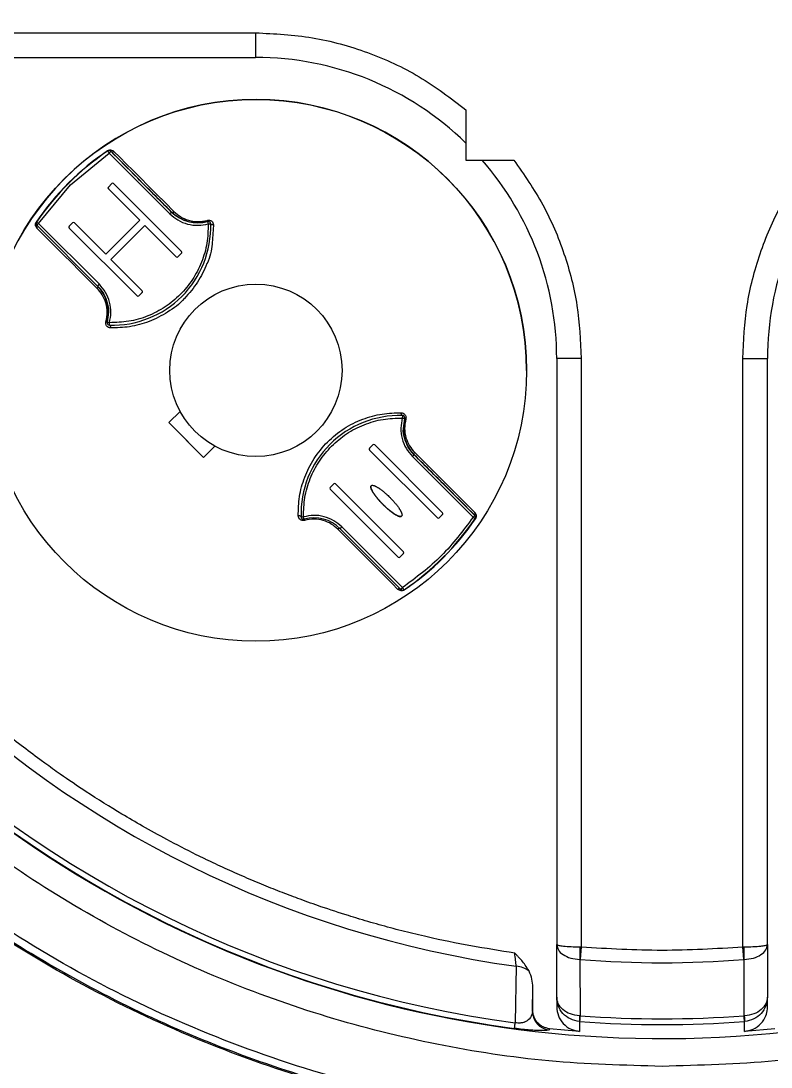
# Model space of a CAD drawing. Header units: millimetres. Extents: x 1890 to 4327, y 775 to 2498.
# Drawn here: x 2533.3 to 2594.3, y 2114.7 to 2199.7 of the extents above; entities that cross this region are included whole.
import ezdxf

# ---------------------------------------------------------------- set-up
doc = ezdxf.new("R2010")
doc.units = ezdxf.units.MM

msp = doc.modelspace()

# ---------------------------------------------------------------- linework, layer by layer
at = {"color": 7, "linetype": 'Continuous', "lineweight": 25}
for p, q in [((2501.702, 2198.741), (2552.393, 2198.741)), ((2552.393, 2198.741), (2552.393, 2196.741)), ((2501.903, 2196.741), (2552.393, 2196.741)), ((2569.475, 2192.489), (2569.475, 2188.403)), ((2537.356, 2186.386), (2540.494, 2188.975)), ((2540.383, 2189.141), (2540.369, 2189.161)), ((2540.383, 2189.141), (2540.383, 2189.141)), ((2540.494, 2188.975), (2545.427, 2184.043)), ((2540.636, 2189.117), (2545.568, 2184.184)), ((2540.636, 2189.117), (2540.636, 2189.117)), ((2569.475, 2188.403), (2573.376, 2188.403)), ((2534.767, 2183.248), (2537.356, 2186.386)), ((2540.432, 2186.21), (2540.715, 2186.492)), ((2540.856, 2186.492), (2546.372, 2180.977)), ((2542.977, 2183.523), (2540.432, 2186.068)), ((2540.432, 2186.068), (2540.432, 2186.068)), ((2542.977, 2183.523), (2540.432, 2186.068)), ((2545.568, 2184.184), (2545.568, 2184.184)), ((2534.629, 2182.871), (2534.531, 2183.049)), ((2534.567, 2183.248), (2534.567, 2183.248)), ((2534.601, 2183.36), (2534.581, 2183.373)), ((2534.601, 2183.36), (2534.601, 2183.36)), ((2539.558, 2178.174), (2534.625, 2183.106)), ((2539.7, 2178.315), (2534.767, 2183.248)), ((2537.25, 2183.028), (2537.533, 2183.31)), ((2542.765, 2177.371), (2537.25, 2182.886)), ((2537.25, 2182.886), (2537.25, 2182.886)), ((2542.765, 2177.371), (2537.25, 2182.886)), ((2537.674, 2183.31), (2540.22, 2180.765)), ((2540.22, 2180.765), (2542.977, 2183.523)), ((2543.402, 2183.098), (2540.644, 2180.341)), ((2543.402, 2183.098), (2540.644, 2180.341)), ((2542.977, 2183.523), (2542.977, 2183.523)), ((2545.947, 2180.553), (2543.402, 2183.098)), ((2543.402, 2183.098), (2543.402, 2183.098)), ((2545.947, 2180.553), (2543.402, 2183.098)), ((2548.75, 2182.984), (2548.75, 2182.984)), ((2548.975, 2183.138), (2548.874, 2181.627)), ((2540.644, 2180.341), (2543.19, 2177.795)), ((2540.644, 2180.341), (2540.644, 2180.341)), ((2545.947, 2180.553), (2545.947, 2180.553)), ((2546.372, 2180.836), (2546.089, 2180.553)), ((2546.372, 2180.836), (2546.089, 2180.553)), ((2546.089, 2180.553), (2546.089, 2180.553)), ((2546.372, 2180.836), (2546.372, 2180.836)), ((2542.765, 2177.371), (2542.765, 2177.371)), ((2543.19, 2177.654), (2542.907, 2177.371)), ((2543.19, 2177.654), (2542.907, 2177.371)), ((2542.907, 2177.371), (2542.907, 2177.371)), ((2543.19, 2177.654), (2543.19, 2177.654)), ((2540.435, 2176.05), (2540.327, 2175.249)), ((2540.32, 2175.196), (2540.32, 2175.196)), ((2540.514, 2174.996), (2540.52, 2175.196)), ((2576.857, 2172.277), (2576.857, 2124.7)), ((2578.857, 2172.277), (2578.857, 2124.5)), ((2591.979, 2124.5), (2591.979, 2172.277)), ((2593.979, 2124.7), (2593.979, 2172.277)), ((2574.417, 2171.302), (2574.417, 2171.302)), ((2545.346, 2167.082), (2546.26, 2167.996)), ((2546.26, 2167.996), (2546.26, 2167.996)), ((2564.321, 2167.654), (2564.315, 2167.454)), ((2545.346, 2167.082), (2548.175, 2164.254)), ((2564.4, 2166.6), (2564.507, 2167.401)), ((2564.515, 2167.454), (2564.515, 2167.454)), ((2549.088, 2165.167), (2548.175, 2164.254)), ((2548.175, 2164.254), (2549.088, 2165.167)), ((2549.088, 2165.167), (2549.088, 2165.167)), ((2561.645, 2164.996), (2561.928, 2165.279)), ((2562.069, 2165.279), (2567.585, 2159.764)), ((2548.175, 2164.254), (2548.175, 2164.254)), ((2567.16, 2159.34), (2561.645, 2164.855)), ((2561.645, 2164.855), (2561.645, 2164.855)), ((2567.16, 2159.34), (2561.645, 2164.855)), ((2565.135, 2164.335), (2570.068, 2159.402)), ((2565.277, 2164.476), (2570.209, 2159.544)), ((2565.277, 2164.476), (2565.277, 2164.476)), ((2558.463, 2161.814), (2558.746, 2162.097)), ((2563.978, 2156.158), (2558.463, 2161.673)), ((2558.463, 2161.673), (2558.463, 2161.673)), ((2563.978, 2156.158), (2558.463, 2161.673)), ((2558.887, 2162.097), (2564.403, 2156.582)), ((2556.085, 2159.666), (2556.085, 2159.666)), ((2567.16, 2159.34), (2567.16, 2159.34)), ((2567.585, 2159.622), (2567.302, 2159.34)), ((2567.585, 2159.622), (2567.302, 2159.34)), ((2567.302, 2159.34), (2567.302, 2159.34)), ((2567.585, 2159.622), (2567.585, 2159.622)), ((2570.205, 2159.779), (2570.311, 2159.588)), ((2570.209, 2159.544), (2570.209, 2159.544)), ((2570.254, 2159.277), (2570.233, 2159.29)), ((2570.268, 2159.402), (2570.268, 2159.402)), ((2564.199, 2153.533), (2559.266, 2158.466)), ((2564.34, 2153.675), (2559.408, 2158.607)), ((2563.978, 2156.158), (2563.978, 2156.158)), ((2564.403, 2156.44), (2564.12, 2156.158)), ((2564.403, 2156.44), (2564.12, 2156.158)), ((2564.12, 2156.158), (2564.12, 2156.158)), ((2564.403, 2156.44), (2564.403, 2156.44)), ((2564.141, 2153.438), (2563.963, 2153.537)), ((2564.452, 2153.509), (2564.466, 2153.489)), ((2576.857, 2124.7), (2576.912, 2124.654)), ((2576.857, 2124.7), (2576.924, 2124.478)), ((2576.857, 2120.42), (2576.857, 2124.7)), ((2578.749, 2124.501), (2578.857, 2124.5)), ((2578.857, 2124.5), (2578.776, 2123.47)), ((2591.979, 2124.5), (2592.086, 2124.501)), ((2592.059, 2123.47), (2591.979, 2124.5)), ((2593.979, 2124.7), (2593.979, 2120.42)), ((2578.776, 2123.47), (2578.749, 2123.471)), ((2578.749, 2123.471), (2578.755, 2118.902)), ((2592.086, 2123.471), (2592.059, 2123.47)), ((2592.081, 2118.902), (2592.086, 2123.471)), ((2573.571, 2122.927), (2573.489, 2118.34)), ((2574.885, 2119.25), (2574.918, 2121.214)), ((2574.918, 2119.344), (2574.918, 2121.214)), ((2576.857, 2120.42), (2576.857, 2119.635)), ((2593.979, 2119.635), (2593.979, 2120.42)), ((2578.755, 2118.902), (2578.708, 2118.905)), ((2578.708, 2118.439), (2578.72, 2118.438)), ((2578.708, 2118.439), (2578.71, 2117.637)), ((2592.127, 2118.905), (2592.081, 2118.902)), ((2592.115, 2118.438), (2592.127, 2118.439)), ((2592.126, 2117.637), (2592.127, 2118.439)), ((2576.266, 2117.851), (2576.234, 2117.759)), ((2578.71, 2117.637), (2576.266, 2117.851)), ((2594.569, 2117.851), (2592.126, 2117.637))]:
    msp.add_line(p, q, dxfattribs=at)
at = {"color": 7, "linetype": 'Continuous', "lineweight": 25, "flags": 128}
for points in [[(2540.383, 2189.141), (2540.385, 2189.138), (2540.391, 2189.129), (2540.401, 2189.113), (2540.415, 2189.093), (2540.432, 2189.067), (2540.452, 2189.039), (2540.473, 2189.008), (2540.494, 2188.975)], [(2540.636, 2189.117), (2540.633, 2189.114), (2540.625, 2189.106), (2540.612, 2189.093), (2540.594, 2189.075), (2540.573, 2189.054), (2540.549, 2189.03), (2540.522, 2189.003), (2540.494, 2188.975)], [(2540.872, 2189.113), (2541.354, 2188.631), (2541.876, 2188.108), (2542.437, 2187.547), (2543.036, 2186.949), (2543.669, 2186.315), (2544.337, 2185.648), (2545.036, 2184.949), (2545.764, 2184.22)], [(2545.568, 2184.184), (2545.566, 2184.181), (2545.558, 2184.173), (2545.545, 2184.16), (2545.527, 2184.143), (2545.506, 2184.121), (2545.481, 2184.097), (2545.455, 2184.07), (2545.427, 2184.043)], [(2545.568, 2184.184), (2545.585, 2184.172), (2545.605, 2184.165), (2545.628, 2184.163), (2545.653, 2184.165), (2545.68, 2184.172), (2545.709, 2184.184), (2545.737, 2184.2), (2545.764, 2184.22)], [(2534.601, 2183.36), (2534.604, 2183.358), (2534.614, 2183.351), (2534.629, 2183.341), (2534.65, 2183.327), (2534.675, 2183.31), (2534.703, 2183.291), (2534.735, 2183.27), (2534.767, 2183.248)], [(2534.625, 2183.106), (2534.628, 2183.109), (2534.636, 2183.117), (2534.649, 2183.13), (2534.667, 2183.148), (2534.688, 2183.169), (2534.713, 2183.194), (2534.739, 2183.22), (2534.767, 2183.248)], [(2539.522, 2177.978), (2538.793, 2178.707), (2538.094, 2179.406), (2537.427, 2180.073), (2536.793, 2180.707), (2536.195, 2181.305), (2535.634, 2181.866), (2535.112, 2182.389), (2534.629, 2182.871)], [(2548.493, 2183.415), (2548.494, 2183.411), (2548.497, 2183.4), (2548.502, 2183.383), (2548.509, 2183.359), (2548.517, 2183.329), (2548.526, 2183.296), (2548.536, 2183.26), (2548.547, 2183.222)], [(2548.547, 2183.222), (2548.586, 2183.224), (2548.623, 2183.225), (2548.658, 2183.226), (2548.688, 2183.227), (2548.713, 2183.227), (2548.731, 2183.228), (2548.743, 2183.228), (2548.747, 2183.228)], [(2548.975, 2183.138), (2548.932, 2183.136), (2548.891, 2183.139), (2548.851, 2183.146), (2548.817, 2183.157), (2548.787, 2183.171), (2548.765, 2183.188), (2548.752, 2183.208), (2548.747, 2183.228)], [(2539.558, 2178.174), (2539.57, 2178.158), (2539.577, 2178.138), (2539.58, 2178.115), (2539.577, 2178.089), (2539.57, 2178.062), (2539.558, 2178.034), (2539.542, 2178.005), (2539.522, 2177.978)], [(2539.558, 2178.174), (2539.561, 2178.177), (2539.569, 2178.185), (2539.582, 2178.198), (2539.6, 2178.215), (2539.621, 2178.237), (2539.645, 2178.261), (2539.672, 2178.288), (2539.7, 2178.315)], [(2540.327, 2175.249), (2540.331, 2175.248), (2540.342, 2175.245), (2540.36, 2175.24), (2540.384, 2175.234), (2540.413, 2175.225), (2540.446, 2175.216), (2540.482, 2175.206), (2540.52, 2175.196)], [(2540.514, 2174.996), (2540.535, 2174.991), (2540.554, 2174.977), (2540.571, 2174.955), (2540.586, 2174.926), (2540.596, 2174.891), (2540.604, 2174.852), (2540.606, 2174.81), (2540.605, 2174.768)], [(2578.857, 2172.277), (2578.467, 2172.277), (2578.091, 2172.277), (2577.746, 2172.277), (2577.443, 2172.277), (2577.194, 2172.277), (2577.009, 2172.277), (2576.895, 2172.277), (2576.857, 2172.277)], [(2591.979, 2172.277), (2592.369, 2172.277), (2592.744, 2172.277), (2593.09, 2172.277), (2593.393, 2172.277), (2593.642, 2172.277), (2593.826, 2172.277), (2593.94, 2172.277), (2593.979, 2172.277)], [(2564.321, 2167.654), (2564.3, 2167.659), (2564.281, 2167.673), (2564.264, 2167.695), (2564.249, 2167.724), (2564.238, 2167.759), (2564.231, 2167.798), (2564.228, 2167.84), (2564.23, 2167.882)], [(2548.175, 2164.254), (2547.822, 2164.607), (2547.468, 2164.96), (2547.114, 2165.314), (2546.76, 2165.668), (2546.406, 2166.022), (2546.053, 2166.376), (2545.699, 2166.729), (2545.346, 2167.082)], [(2564.507, 2167.401), (2564.504, 2167.402), (2564.493, 2167.405), (2564.475, 2167.41), (2564.451, 2167.416), (2564.422, 2167.425), (2564.388, 2167.434), (2564.352, 2167.444), (2564.315, 2167.454)], [(2565.277, 2164.476), (2565.274, 2164.473), (2565.266, 2164.465), (2565.253, 2164.452), (2565.235, 2164.435), (2565.214, 2164.413), (2565.189, 2164.389), (2565.163, 2164.362), (2565.135, 2164.335)], [(2565.277, 2164.476), (2565.265, 2164.492), (2565.257, 2164.512), (2565.255, 2164.535), (2565.257, 2164.561), (2565.265, 2164.588), (2565.277, 2164.616), (2565.293, 2164.645), (2565.313, 2164.672)], [(2565.313, 2164.672), (2566.041, 2163.943), (2566.74, 2163.244), (2567.408, 2162.577), (2568.041, 2161.943), (2568.639, 2161.345), (2569.201, 2160.784), (2569.723, 2160.262), (2570.205, 2159.779)], [(2556.088, 2159.422), (2556.083, 2159.442), (2556.069, 2159.462), (2556.047, 2159.479), (2556.018, 2159.493), (2555.983, 2159.504), (2555.944, 2159.511), (2555.902, 2159.514), (2555.86, 2159.512)], [(2556.088, 2159.422), (2556.092, 2159.422), (2556.103, 2159.422), (2556.122, 2159.423), (2556.147, 2159.423), (2556.177, 2159.424), (2556.211, 2159.425), (2556.249, 2159.426), (2556.288, 2159.428)], [(2556.342, 2159.235), (2556.34, 2159.239), (2556.337, 2159.25), (2556.332, 2159.267), (2556.326, 2159.291), (2556.318, 2159.321), (2556.308, 2159.354), (2556.298, 2159.39), (2556.288, 2159.428)], [(2570.209, 2159.544), (2570.206, 2159.541), (2570.198, 2159.533), (2570.185, 2159.52), (2570.168, 2159.502), (2570.146, 2159.481), (2570.122, 2159.456), (2570.095, 2159.43), (2570.068, 2159.402)], [(2570.068, 2159.402), (2570.1, 2159.38), (2570.131, 2159.359), (2570.16, 2159.34), (2570.185, 2159.323), (2570.205, 2159.309), (2570.221, 2159.299), (2570.23, 2159.292), (2570.233, 2159.29)], [(2559.266, 2158.466), (2559.25, 2158.478), (2559.23, 2158.485), (2559.207, 2158.487), (2559.181, 2158.485), (2559.154, 2158.478), (2559.126, 2158.466), (2559.098, 2158.45), (2559.07, 2158.43)], [(2563.963, 2153.537), (2563.481, 2154.019), (2562.958, 2154.542), (2562.397, 2155.103), (2561.799, 2155.701), (2561.165, 2156.335), (2560.498, 2157.002), (2559.799, 2157.701), (2559.07, 2158.43)], [(2559.266, 2158.466), (2559.269, 2158.469), (2559.277, 2158.477), (2559.29, 2158.49), (2559.308, 2158.507), (2559.329, 2158.529), (2559.353, 2158.553), (2559.38, 2158.58), (2559.408, 2158.607)], [(2564.199, 2153.533), (2564.201, 2153.536), (2564.209, 2153.544), (2564.223, 2153.557), (2564.24, 2153.575), (2564.262, 2153.596), (2564.286, 2153.62), (2564.313, 2153.647), (2564.34, 2153.675)], [(2564.452, 2153.509), (2564.45, 2153.512), (2564.444, 2153.521), (2564.433, 2153.537), (2564.419, 2153.557), (2564.402, 2153.583), (2564.383, 2153.611), (2564.362, 2153.642), (2564.34, 2153.675)], [(2574.918, 2119.344), (2574.9, 2119.291), (2574.885, 2119.25)], [(2573.428, 2117.878), (2573.43, 2117.893), (2573.434, 2117.92), (2573.439, 2117.96), (2573.446, 2118.013), (2573.455, 2118.078), (2573.465, 2118.155), (2573.476, 2118.242), (2573.489, 2118.34)], [(2578.755, 2118.902), (2578.747, 2118.804), (2578.741, 2118.716), (2578.735, 2118.639), (2578.73, 2118.573), (2578.726, 2118.52), (2578.723, 2118.48), (2578.721, 2118.452), (2578.72, 2118.438)], [(2592.115, 2118.438), (2592.114, 2118.452), (2592.112, 2118.48), (2592.109, 2118.52), (2592.105, 2118.573), (2592.1, 2118.639), (2592.095, 2118.716), (2592.088, 2118.804), (2592.081, 2118.902)]]:
    msp.add_lwpolyline(points, dxfattribs=at)
at = {"color": 7, "linetype": 'Continuous', "lineweight": 25}
for radius in [22, 7]:
    msp.add_circle((2552.417, 2171.325), radius, dxfattribs=at)
for centre, radius, start, end in [((2585.418, 2208.53), 91.48, 295.79271, 180), ((2585.418, 2208.53), 90.341, 353.64897, 186.35103), ((2585.418, 2208.53), 89.875, 353.64897, 186.35103), ((2585.418, 2208.53), 85.319, 353.33017, 186.66983), ((2585.418, 2208.53), 91.48, 180, 290.22656), ((2552.393, 2172.277), 24.464, 45.7131, 90), ((2585.418, 2208.53), 91.441, 188.79238, 262.46584), ((2585.418, 2208.53), 90.976, 188.79238, 262.46584), ((2585.418, 2208.53), 86.42, 189.2043, 262.12076), ((2552.417, 2171.325), 22, 359.93876, 179.93876), ((2552.417, 2171.325), 21.524, 124.039, 145.96101), ((2552.417, 2171.325), 21.5, 124.039, 145.96101), ((2552.417, 2171.325), 21.5, 124.039, 145.96101), ((2540.494, 2188.975), 0.2, 45, 124.039), ((2540.756, 2189.253), 0.182, 228.62275, 309.53632), ((2552.393, 2172.277), 24.464, 0, 41.23805), ((2618.442, 2172.277), 24.464, 138.76195, 180), ((2540.785, 2186.422), 0.1, 45, 135), ((2540.503, 2186.139), 0.1, 135, 225), ((2540.503, 2186.139), 0.1, 179.93876, 225), ((2547.69, 2186.306), 3, 225, 285.53097), ((2534.767, 2183.248), 0.2, 145.96101, 225), ((2534.489, 2182.987), 0.182, 320.52206, 40.08436), ((2537.321, 2182.957), 0.1, 135, 225), ((2537.321, 2182.957), 0.1, 179.93876, 225), ((2537.603, 2183.24), 0.1, 45, 135), ((2540.75, 2182.992), 8, 268.3094, 1.69061), ((2547.813, 2183.308), 0.689, 8.91012, 16.87572), ((2548.547, 2183.222), 0.2, 45, 105.53097), ((2548.547, 2183.222), 0.2, 1.69061, 45), ((2546.018, 2180.623), 0.1, 225, 315), ((2546.018, 2180.623), 0.1, 225, 315), ((2546.301, 2180.906), 0.1, 315, 45), ((2546.301, 2180.906), 0.1, 315, 359.93876), ((2537.437, 2176.052), 3, 344.46904, 45), ((2543.119, 2177.724), 0.1, 315, 45), ((2542.836, 2177.441), 0.1, 225, 315), ((2542.836, 2177.441), 0.1, 225, 315), ((2543.119, 2177.724), 0.1, 315, 359.93876), ((2540.434, 2175.93), 0.689, 253.12457, 261.08826), ((2540.52, 2175.196), 0.2, 164.46904, 225), ((2540.52, 2175.196), 0.2, 225, 268.3094), ((2564.085, 2159.658), 8, 88.3094, 181.69061), ((2564.315, 2167.454), 0.2, 45, 88.3094), ((2564.315, 2167.454), 0.2, 344.46904, 45), ((2567.398, 2166.598), 3, 164.46904, 225), ((2564.401, 2166.721), 0.688, 73.124, 81.09101), ((2561.999, 2165.209), 0.1, 45, 135), ((2561.716, 2164.926), 0.1, 135, 225), ((2561.716, 2164.926), 0.1, 179.93876, 225), ((2558.534, 2161.744), 0.1, 135, 225), ((2558.534, 2161.744), 0.1, 179.93876, 225), ((2558.817, 2162.027), 0.1, 45, 135), ((2556.288, 2159.428), 0.2, 181.69061, 225), ((2556.288, 2159.428), 0.2, 225, 285.53097), ((2557.145, 2156.344), 3, 45, 105.53097), ((2557.022, 2159.342), 0.689, 188.91062, 196.87572), ((2552.417, 2171.325), 21.5, 304.039, 325.96101), ((2552.417, 2171.325), 21.524, 304.039, 325.96101), ((2567.231, 2159.41), 0.1, 225, 315), ((2567.231, 2159.41), 0.1, 225, 315), ((2567.514, 2159.693), 0.1, 315, 45), ((2567.514, 2159.693), 0.1, 315, 359.93876), ((2570.345, 2159.664), 0.182, 140.46383, 221.37738), ((2570.068, 2159.402), 0.2, 325.96101, 45), ((2564.332, 2156.511), 0.1, 315, 45), ((2564.049, 2156.228), 0.1, 225, 315), ((2564.049, 2156.228), 0.1, 225, 315), ((2564.332, 2156.511), 0.1, 315, 359.93876), ((2564.079, 2153.396), 0.182, 49.91552, 129.47781), ((2564.34, 2153.675), 0.2, 225, 304.039), ((2600.084, 2123.986), 21.341, 178.61808, 181.38192), ((2570.751, 2123.986), 21.341, 358.61808, 1.3819), ((2585.418, 2208.53), 85.319, 265.53552, 274.46448), ((2573.487, 2121.157), 1.772, 50.3646, 87.29391), ((2576.386, 2119.252), 1.5, 180.08872, 264.21159), ((2581.418, 2118.672), 2.719, 175.08834, 184.91166), ((2585.418, 2208.53), 90.341, 265.74841, 274.25159), ((2585.418, 2208.53), 89.875, 265.74841, 274.25159), ((2589.418, 2118.672), 2.719, 355.08834, 4.91166)]:
    msp.add_arc(centre, radius, start, end, dxfattribs=at)
for points in [[(2585.418, 2292.817), (2582.455, 2292.727), (2576.53, 2292.546), (2567.74, 2291.091), (2559.147, 2288.786), (2550.846, 2285.571), (2542.929, 2281.505), (2535.484, 2276.628), (2528.594, 2270.994), (2522.335, 2264.666), (2516.777, 2257.714), (2511.982, 2250.216), (2508.002, 2242.255), (2504.883, 2233.919), (2502.654, 2225.301), (2501.363, 2216.499), (2500.938, 2207.6), (2501.447, 2201.694), (2501.702, 2198.741)], [(2669.134, 2198.741), (2669.388, 2201.694), (2669.897, 2207.6), (2669.473, 2216.499), (2668.181, 2225.301), (2665.953, 2233.919), (2662.834, 2242.255), (2658.854, 2250.216), (2654.058, 2257.714), (2648.5, 2264.666), (2642.241, 2270.994), (2635.351, 2276.628), (2627.906, 2281.505), (2619.989, 2285.571), (2611.688, 2288.786), (2603.095, 2291.091), (2594.306, 2292.546), (2588.38, 2292.727), (2585.418, 2292.817)], [(2585.418, 2114.791), (2582.35, 2114.878), (2576.215, 2115.052), (2567.1, 2116.455), (2558.163, 2118.68), (2549.487, 2121.788), (2541.158, 2125.726), (2533.255, 2130.464), (2525.854, 2135.952), (2519.027, 2142.14), (2512.839, 2148.967), (2507.35, 2156.368), (2502.613, 2164.271), (2498.674, 2172.601), (2495.567, 2181.276), (2493.342, 2190.214), (2491.938, 2199.328), (2491.764, 2205.463), (2491.677, 2208.531)], [(2679.158, 2208.531), (2679.071, 2205.463), (2678.897, 2199.328), (2677.494, 2190.214), (2675.269, 2181.276), (2672.161, 2172.601), (2668.223, 2164.271), (2663.485, 2156.368), (2657.997, 2148.967), (2651.809, 2142.14), (2644.982, 2135.952), (2637.581, 2130.464), (2629.678, 2125.726), (2621.348, 2121.788), (2612.673, 2118.68), (2603.735, 2116.455), (2594.621, 2115.052), (2588.485, 2114.878), (2585.418, 2114.791)], [(2552.393, 2198.741), (2553.941, 2198.663), (2557.037, 2198.507), (2561.528, 2197.239), (2565.777, 2195.308), (2568.242, 2193.429), (2569.475, 2192.489)], [(2574.628, 2110.858), (2570.977, 2111.382), (2563.673, 2112.43), (2553.03, 2115.549), (2542.787, 2119.757), (2533.086, 2125.113), (2524.047, 2131.517), (2515.785, 2138.899), (2508.404, 2147.161), (2501.999, 2156.2), (2496.644, 2165.901), (2492.436, 2176.144), (2489.316, 2186.787), (2488.268, 2194.09), (2487.744, 2197.742)], [(2568.086, 2111.06), (2564.791, 2111.747), (2558.203, 2113.119), (2548.651, 2116.44), (2539.467, 2120.644), (2530.764, 2125.779), (2522.628, 2131.769), (2515.143, 2138.556), (2508.388, 2146.07), (2502.433, 2154.232), (2497.335, 2162.957), (2493.17, 2172.158), (2489.89, 2181.725), (2488.546, 2188.319), (2487.873, 2191.616)], [(2545.568, 2184.184), (2544.604, 2185.149), (2542.675, 2187.077), (2541.316, 2188.437), (2540.636, 2189.117)], [(2573.376, 2188.403), (2574.203, 2187.216), (2575.857, 2184.841), (2577.546, 2180.826), (2578.653, 2176.613), (2578.789, 2173.722), (2578.857, 2172.277)], [(2591.979, 2172.277), (2592.047, 2173.722), (2592.182, 2176.613), (2593.289, 2180.826), (2594.979, 2184.841), (2596.633, 2187.216), (2597.46, 2188.403)], [(2570.209, 2159.544), (2569.529, 2160.223), (2568.17, 2161.583), (2566.241, 2163.512), (2565.277, 2164.476)], [(2570.068, 2159.402), (2569.25, 2158.31), (2567.616, 2156.126), (2565.432, 2154.492), (2564.34, 2153.675)], [(2568.39, 2111.112), (2565.476, 2111.699), (2559.648, 2112.875), (2551.154, 2115.628), (2542.925, 2119.075), (2535.054, 2123.275), (2527.553, 2128.12), (2522.96, 2131.895), (2520.664, 2133.782)], [(2578.857, 2124.5), (2581.044, 2124.371), (2585.418, 2124.115), (2589.792, 2124.371), (2591.979, 2124.5)]]:
    msp.add_open_spline(points, degree=3, dxfattribs=at)
for points, knots in [([(2573.444, 2123.987), (2571.064, 2124.377), (2568.373, 2124.819), (2565.412, 2125.518), (2564.493, 2125.745), (2563.576, 2125.982), (2562.662, 2126.229), (2561.751, 2126.487), (2561.113, 2126.675), (2560.507, 2126.857), (2559.458, 2127.179), (2557.877, 2127.698), (2556.095, 2128.33), (2554.55, 2128.912), (2553.306, 2129.408), (2552.275, 2129.836), (2551.484, 2130.174), (2550.696, 2130.52), (2549.912, 2130.874), (2549.131, 2131.236), (2548.585, 2131.495), (2548.067, 2131.745), (2547.001, 2132.266), (2545.302, 2133.139), (2543.292, 2134.248), (2541.098, 2135.529), (2538.864, 2136.929), (2536.793, 2138.331), (2535.55, 2139.216), (2534.488, 2139.991), (2533.323, 2140.866), (2531.8, 2142.067), (2530.533, 2143.113), (2529.521, 2143.979), (2528.752, 2144.653), (2527.991, 2145.336), (2527.238, 2146.028), (2526.494, 2146.73), (2525.981, 2147.225), (2525.527, 2147.669), (2524.059, 2149.118), (2521.689, 2151.632), (2518.701, 2155.182), (2516.096, 2158.614), (2513.775, 2162.016), (2511.518, 2165.682), (2508.732, 2170.762), (2505.677, 2177.606), (2502.875, 2185.942), (2501.746, 2191.685), (2501.182, 2194.556)], [0, 0, 0, 0, 0.066905, 0.07567, 0.084434, 0.093199, 0.101963, 0.110727, 0.119491, 0.120425, 0.128278, 0.149963, 0.166623, 0.180753, 0.195817, 0.203781, 0.211745, 0.219709, 0.227673, 0.235637, 0.243601, 0.24445, 0.251616, 0.276532, 0.297465, 0.315335, 0.34708, 0.370638, 0.384759, 0.389435, 0.407138, 0.425205, 0.443272, 0.452736, 0.4622, 0.471663, 0.481127, 0.490591, 0.500054, 0.500928, 0.50821, 0.557321, 0.596775, 0.636995, 0.676885, 0.711064, 0.756485, 0.837657, 0.918828, 1, 1, 1, 1]), ([(2540.369, 2189.161), (2540.382, 2189.17), (2540.409, 2189.187), (2540.469, 2189.213), (2540.569, 2189.235), (2540.731, 2189.221), (2540.816, 2189.156), (2540.872, 2189.113)], [0, 0, 0, 0, 0.057749, 0.117154, 0.251526, 0.501174, 1, 1, 1, 1]), ([(2540.636, 2189.117), (2540.611, 2189.136), (2540.573, 2189.167), (2540.498, 2189.179), (2540.444, 2189.171), (2540.41, 2189.157), (2540.393, 2189.148), (2540.386, 2189.144), (2540.383, 2189.141)], [0, 0, 0, 0, 0.500032, 0.773163, 0.911126, 0.959646, 0.980448, 1, 1, 1, 1]), ([(2545.427, 2184.043), (2545.638, 2183.862), (2546.066, 2183.493), (2546.867, 2183.178), (2547.72, 2183.058), (2548.274, 2183.168), (2548.547, 2183.222)], [0, 0, 0, 0, 0.245589, 0.5, 0.754411, 1, 1, 1, 1]), ([(2548.493, 2183.415), (2548.221, 2183.363), (2547.66, 2183.255), (2546.856, 2183.392), (2546.129, 2183.698), (2545.763, 2184.016), (2545.568, 2184.184)], [0, 0, 0, 0, 0.2426639, 0.4999333, 0.7349896, 1, 1, 1, 1]), ([(2545.764, 2184.22), (2545.931, 2184.074), (2546.264, 2183.782), (2546.925, 2183.495), (2547.684, 2183.36), (2548.209, 2183.459), (2548.472, 2183.508)], [0, 0, 0, 0, 0.24976, 0.500155, 0.750188, 1, 1, 1, 1]), ([(2534.531, 2183.049), (2534.528, 2183.053), (2534.507, 2183.089), (2534.509, 2183.174), (2534.529, 2183.272), (2534.556, 2183.333), (2534.573, 2183.36), (2534.581, 2183.373)], [0, 0, 0, 0, 0.064166, 0.529622, 0.780974, 0.892035, 1, 1, 1, 1]), ([(2548.547, 2183.222), (2548.531, 2182.698), (2548.501, 2181.637), (2548.047, 2180.093), (2547.31, 2178.672), (2546.303, 2177.44), (2545.07, 2176.432), (2543.649, 2175.695), (2542.105, 2175.241), (2541.045, 2175.211), (2540.52, 2175.196)], [0, 0, 0, 0, 0.123694, 0.25, 0.376306, 0.5, 0.623694, 0.75, 0.876306, 1, 1, 1, 1]), ([(2548.472, 2183.508), (2548.504, 2183.515), (2548.568, 2183.528), (2548.664, 2183.517), (2548.753, 2183.487), (2548.853, 2183.422), (2548.948, 2183.307), (2548.966, 2183.194), (2548.975, 2183.138)], [0, 0, 0, 0, 0.123692, 0.250213, 0.373441, 0.501044, 0.749966, 1, 1, 1, 1]), ([(2548.747, 2183.228), (2548.746, 2183.237), (2548.744, 2183.264), (2548.728, 2183.314), (2548.693, 2183.364), (2548.642, 2183.401), (2548.592, 2183.419), (2548.542, 2183.425), (2548.509, 2183.418), (2548.493, 2183.415)], [0, 0, 0, 0, 0.085805, 0.25106, 0.500516, 0.655876, 0.788505, 0.901538, 1, 1, 1, 1]), ([(2548.874, 2181.627), (2548.873, 2181.613), (2548.839, 2181.082), (2548.7, 2180.507), (2548.441, 2179.996), (2548.438, 2179.99)], [0, 0, 0, 0, 0.026888, 0.987039, 1, 1, 1, 1]), ([(2548.438, 2179.99), (2548.213, 2179.477), (2547.764, 2178.456), (2546.997, 2177.597), (2546.614, 2177.169)], [0, 0, 0, 0, 0.5014689, 1, 1, 1, 1]), ([(2540.234, 2175.271), (2540.283, 2175.533), (2540.382, 2176.058), (2540.247, 2176.817), (2539.96, 2177.478), (2539.668, 2177.812), (2539.522, 2177.978)], [0, 0, 0, 0, 0.2498124, 0.4998445, 0.7502398, 1, 1, 1, 1]), ([(2539.558, 2178.174), (2539.728, 2177.98), (2540.048, 2177.614), (2540.337, 2176.885), (2540.475, 2176.346), (2540.436, 2176.054), (2540.435, 2176.05)], [0, 0, 0, 0, 0.348132, 0.656893, 0.994853, 1, 1, 1, 1]), ([(2540.52, 2175.196), (2540.574, 2175.468), (2540.684, 2176.022), (2540.564, 2176.875), (2540.249, 2177.676), (2539.881, 2178.105), (2539.7, 2178.315)], [0, 0, 0, 0, 0.245589, 0.5, 0.754411, 1, 1, 1, 1]), ([(2546.614, 2177.169), (2546.609, 2177.162), (2546.242, 2176.705), (2545.255, 2176.022), (2543.753, 2175.237), (2542.149, 2174.806), (2541.12, 2174.78), (2540.605, 2174.768)], [0, 0, 0, 0, 0.0036459, 0.252446, 0.5014447, 0.7503042, 1, 1, 1, 1]), ([(2540.605, 2174.768), (2540.548, 2174.776), (2540.435, 2174.793), (2540.321, 2174.889), (2540.256, 2174.989), (2540.226, 2175.078), (2540.214, 2175.174), (2540.227, 2175.239), (2540.234, 2175.271)], [0, 0, 0, 0, 0.2496018, 0.4982962, 0.6255893, 0.7486287, 0.8757219, 1, 1, 1, 1]), ([(2555.86, 2159.512), (2555.872, 2160.027), (2555.897, 2161.056), (2556.332, 2162.652), (2557.094, 2164.181), (2558.193, 2165.546), (2559.557, 2166.646), (2561.087, 2167.409), (2562.684, 2167.846), (2563.714, 2167.87), (2564.23, 2167.882)], [0, 0, 0, 0, 0.125198, 0.2499957, 0.3751716, 0.4997698, 0.6246825, 0.749695, 0.8746376, 1, 1, 1, 1]), ([(2564.23, 2167.882), (2564.287, 2167.874), (2564.399, 2167.857), (2564.514, 2167.761), (2564.579, 2167.661), (2564.609, 2167.572), (2564.62, 2167.476), (2564.607, 2167.411), (2564.601, 2167.379)], [0, 0, 0, 0, 0.249602, 0.498296, 0.625589, 0.748629, 0.875722, 1, 1, 1, 1]), ([(2564.507, 2167.401), (2564.511, 2167.416), (2564.517, 2167.45), (2564.511, 2167.5), (2564.493, 2167.549), (2564.456, 2167.601), (2564.406, 2167.636), (2564.356, 2167.652), (2564.33, 2167.654), (2564.321, 2167.654)], [0, 0, 0, 0, 0.0985259, 0.2116632, 0.3444444, 0.5000064, 0.7493767, 0.9135439, 1, 1, 1, 1]), ([(2558.569, 2165.173), (2558.961, 2165.522), (2559.754, 2166.228), (2561.189, 2166.952), (2562.729, 2167.409), (2563.79, 2167.439), (2564.315, 2167.454)], [0, 0, 0, 0, 0.247388, 0.5, 0.752612, 1, 1, 1, 1]), ([(2564.315, 2167.454), (2564.261, 2167.182), (2564.15, 2166.628), (2564.27, 2165.775), (2564.585, 2164.974), (2564.954, 2164.545), (2565.135, 2164.335)], [0, 0, 0, 0, 0.245589, 0.5, 0.754411, 1, 1, 1, 1]), ([(2564.601, 2167.379), (2564.551, 2167.117), (2564.452, 2166.592), (2564.588, 2165.833), (2564.875, 2165.172), (2565.167, 2164.839), (2565.313, 2164.672)], [0, 0, 0, 0, 0.249812, 0.499845, 0.75024, 1, 1, 1, 1]), ([(2565.277, 2164.476), (2565.107, 2164.67), (2564.786, 2165.037), (2564.498, 2165.765), (2564.359, 2166.304), (2564.399, 2166.596), (2564.4, 2166.6)], [0, 0, 0, 0, 0.348132, 0.656893, 0.994853, 1, 1, 1, 1]), ([(2556.288, 2159.428), (2556.303, 2159.953), (2556.333, 2161.014), (2556.79, 2162.554), (2557.514, 2163.988), (2558.22, 2164.781), (2558.569, 2165.173)], [0, 0, 0, 0, 0.247388, 0.5, 0.752612, 1, 1, 1, 1]), ([(2564.261, 2159.481), (2564.252, 2159.474), (2564.232, 2159.457), (2564.179, 2159.446), (2564.123, 2159.451), (2564.068, 2159.464), (2564.024, 2159.477), (2563.982, 2159.493), (2563.94, 2159.511), (2563.899, 2159.53), (2563.859, 2159.551), (2563.806, 2159.579), (2563.754, 2159.609), (2563.69, 2159.649), (2563.639, 2159.682), (2563.576, 2159.724), (2563.515, 2159.767), (2563.442, 2159.821), (2563.37, 2159.876), (2563.299, 2159.932), (2563.229, 2159.989), (2563.16, 2160.047), (2563.091, 2160.107), (2563.024, 2160.167), (2562.935, 2160.248), (2562.847, 2160.331), (2562.761, 2160.416), (2562.697, 2160.48), (2562.634, 2160.544), (2562.551, 2160.632), (2562.47, 2160.721), (2562.39, 2160.811), (2562.331, 2160.88), (2562.273, 2160.95), (2562.216, 2161.02), (2562.16, 2161.091), (2562.106, 2161.164), (2562.053, 2161.237), (2562.01, 2161.299), (2561.969, 2161.362), (2561.936, 2161.413), (2561.905, 2161.465), (2561.876, 2161.517), (2561.847, 2161.57), (2561.821, 2161.625), (2561.806, 2161.659), (2561.792, 2161.694), (2561.782, 2161.723), (2561.771, 2161.759), (2561.758, 2161.81), (2561.751, 2161.869), (2561.763, 2161.925), (2561.779, 2161.946), (2561.786, 2161.956)], [0, 0, 0, 0, 0.009206, 0.021042, 0.042226, 0.054406, 0.066579, 0.07875, 0.090919, 0.103087, 0.115254, 0.127421, 0.151759, 0.163926, 0.188261, 0.200427, 0.224762, 0.249095, 0.273429, 0.297762, 0.322096, 0.346429, 0.370762, 0.395095, 0.419428, 0.468097, 0.49243, 0.516763, 0.541096, 0.565429, 0.614098, 0.638431, 0.662764, 0.687097, 0.711431, 0.735764, 0.760098, 0.784431, 0.808766, 0.820932, 0.845267, 0.857434, 0.869601, 0.89394, 0.906108, 0.918276, 0.92436, 0.93653, 0.942614, 0.954789, 0.979347, 0.989891, 1, 1, 1, 1]), ([(2561.757, 2161.859), (2561.757, 2161.841), (2561.758, 2161.809), (2561.77, 2161.762), (2561.783, 2161.719), (2561.799, 2161.677), (2561.817, 2161.635), (2561.836, 2161.594), (2561.856, 2161.554), (2561.885, 2161.5), (2561.915, 2161.448), (2561.954, 2161.384), (2561.983, 2161.34), (2562.013, 2161.296), (2562.034, 2161.265), (2562.06, 2161.228), (2562.082, 2161.197), (2562.104, 2161.167), (2562.127, 2161.136), (2562.154, 2161.1), (2562.181, 2161.065), (2562.209, 2161.029), (2562.238, 2160.994), (2562.266, 2160.958), (2562.295, 2160.924), (2562.324, 2160.889), (2562.353, 2160.854), (2562.392, 2160.809), (2562.432, 2160.763), (2562.472, 2160.718), (2562.503, 2160.685), (2562.533, 2160.652), (2562.574, 2160.607), (2562.616, 2160.564), (2562.658, 2160.52), (2562.689, 2160.488), (2562.721, 2160.456), (2562.764, 2160.413), (2562.807, 2160.371), (2562.85, 2160.329), (2562.883, 2160.297), (2562.916, 2160.266), (2562.949, 2160.236), (2562.993, 2160.195), (2563.038, 2160.154), (2563.083, 2160.114), (2563.117, 2160.084), (2563.151, 2160.055), (2563.186, 2160.026), (2563.22, 2159.997), (2563.255, 2159.968), (2563.29, 2159.939), (2563.326, 2159.911), (2563.361, 2159.883), (2563.397, 2159.855), (2563.433, 2159.828), (2563.469, 2159.801), (2563.506, 2159.774), (2563.543, 2159.748), (2563.58, 2159.722), (2563.617, 2159.696), (2563.667, 2159.663), (2563.718, 2159.631), (2563.77, 2159.6), (2563.822, 2159.57), (2563.876, 2159.542), (2563.93, 2159.516), (2563.965, 2159.501), (2564, 2159.487), (2564.028, 2159.476), (2564.064, 2159.465), (2564.116, 2159.452), (2564.175, 2159.446), (2564.231, 2159.457), (2564.251, 2159.473), (2564.261, 2159.481)], [0, 0, 0, 0, 0.014584, 0.027115, 0.03964, 0.052161, 0.064681, 0.0772, 0.089719, 0.102237, 0.127277, 0.139795, 0.164832, 0.171091, 0.183609, 0.196126, 0.208644, 0.214902, 0.22742, 0.239937, 0.252455, 0.264972, 0.27749, 0.290007, 0.302525, 0.315042, 0.327559, 0.340077, 0.365112, 0.377629, 0.390147, 0.402664, 0.415182, 0.440217, 0.452734, 0.465252, 0.477769, 0.490286, 0.515321, 0.527839, 0.540356, 0.552874, 0.565391, 0.577908, 0.602944, 0.615461, 0.627978, 0.640496, 0.653013, 0.665531, 0.678048, 0.690566, 0.703083, 0.7156, 0.728118, 0.740635, 0.753153, 0.76567, 0.778188, 0.790705, 0.803223, 0.815741, 0.840778, 0.853296, 0.865814, 0.890855, 0.903374, 0.915893, 0.922153, 0.934674, 0.940933, 0.95346, 0.978726, 0.989579, 1, 1, 1, 1]), ([(2561.786, 2161.956), (2561.796, 2161.963), (2561.816, 2161.979), (2561.869, 2161.991), (2561.925, 2161.986), (2561.98, 2161.973), (2562.023, 2161.959), (2562.066, 2161.943), (2562.107, 2161.926), (2562.148, 2161.907), (2562.189, 2161.886), (2562.242, 2161.858), (2562.294, 2161.827), (2562.358, 2161.788), (2562.409, 2161.755), (2562.471, 2161.713), (2562.533, 2161.669), (2562.606, 2161.616), (2562.678, 2161.561), (2562.749, 2161.505), (2562.819, 2161.448), (2562.888, 2161.389), (2562.956, 2161.33), (2563.024, 2161.27), (2563.113, 2161.189), (2563.201, 2161.106), (2563.287, 2161.021), (2563.351, 2160.957), (2563.414, 2160.892), (2563.497, 2160.805), (2563.578, 2160.716), (2563.658, 2160.625), (2563.717, 2160.557), (2563.775, 2160.487), (2563.832, 2160.417), (2563.887, 2160.345), (2563.942, 2160.273), (2563.995, 2160.2), (2564.038, 2160.138), (2564.079, 2160.075), (2564.111, 2160.024), (2564.142, 2159.972), (2564.172, 2159.92), (2564.201, 2159.866), (2564.227, 2159.812), (2564.242, 2159.777), (2564.256, 2159.742), (2564.266, 2159.714), (2564.277, 2159.678), (2564.29, 2159.627), (2564.297, 2159.568), (2564.285, 2159.511), (2564.269, 2159.491), (2564.261, 2159.481)], [0, 0, 0, 0, 0.009206, 0.021042, 0.042226, 0.054406, 0.066579, 0.07875, 0.090919, 0.103087, 0.115254, 0.127421, 0.151759, 0.163926, 0.188261, 0.200427, 0.224762, 0.249095, 0.273429, 0.297762, 0.322096, 0.346429, 0.370762, 0.395095, 0.419428, 0.468097, 0.49243, 0.516763, 0.541096, 0.565429, 0.614098, 0.638431, 0.662764, 0.687097, 0.711431, 0.735764, 0.760098, 0.784431, 0.808766, 0.820932, 0.845267, 0.857434, 0.869601, 0.89394, 0.906108, 0.918276, 0.92436, 0.93653, 0.942614, 0.954789, 0.979347, 0.989891, 1, 1, 1, 1]), ([(2556.363, 2159.142), (2556.331, 2159.135), (2556.267, 2159.122), (2556.171, 2159.133), (2556.082, 2159.163), (2555.982, 2159.228), (2555.886, 2159.343), (2555.869, 2159.456), (2555.86, 2159.512)], [0, 0, 0, 0, 0.123692, 0.250213, 0.373441, 0.501044, 0.749966, 1, 1, 1, 1]), ([(2559.408, 2158.607), (2559.197, 2158.788), (2558.769, 2159.157), (2557.967, 2159.472), (2557.115, 2159.592), (2556.56, 2159.482), (2556.288, 2159.428)], [0, 0, 0, 0, 0.245589, 0.5, 0.754411, 1, 1, 1, 1]), ([(2559.07, 2158.43), (2558.904, 2158.576), (2558.57, 2158.868), (2557.909, 2159.155), (2557.15, 2159.29), (2556.625, 2159.191), (2556.363, 2159.142)], [0, 0, 0, 0, 0.2497602, 0.5001555, 0.7501876, 1, 1, 1, 1]), ([(2570.311, 2159.588), (2570.318, 2159.545), (2570.328, 2159.478), (2570.305, 2159.377), (2570.279, 2159.317), (2570.262, 2159.29), (2570.254, 2159.277)], [0, 0, 0, 0, 0.49737, 0.765957, 0.884632, 1, 1, 1, 1]), ([(2564.466, 2153.489), (2564.452, 2153.48), (2564.425, 2153.464), (2564.365, 2153.437), (2564.267, 2153.417), (2564.181, 2153.415), (2564.146, 2153.436), (2564.141, 2153.438)], [0, 0, 0, 0, 0.107574, 0.218232, 0.46854, 0.933582, 1, 1, 1, 1]), ([(2576.912, 2124.654), (2576.951, 2124.641), (2577.053, 2124.608), (2577.408, 2124.556), (2578.002, 2124.513), (2578.505, 2124.505), (2578.749, 2124.501)], [0, 0, 0, 0, 0.160391, 0.409006, 0.713334, 1, 1, 1, 1]), ([(2576.924, 2124.478), (2576.94, 2124.403), (2576.989, 2124.176), (2577.359, 2123.849), (2577.974, 2123.552), (2578.489, 2123.498), (2578.749, 2123.471)], [0, 0, 0, 0, 0.138516, 0.419018, 0.706474, 1, 1, 1, 1]), ([(2592.086, 2124.501), (2592.33, 2124.505), (2592.833, 2124.513), (2593.43, 2124.556), (2593.775, 2124.608), (2593.948, 2124.655), (2593.968, 2124.684), (2593.979, 2124.7)], [0, 0, 0, 0, 0.242074, 0.499088, 0.709022, 0.844475, 1, 1, 1, 1]), ([(2592.086, 2123.471), (2592.346, 2123.499), (2592.86, 2123.552), (2593.482, 2123.848), (2593.899, 2124.244), (2593.952, 2124.549), (2593.979, 2124.7)], [0, 0, 0, 0, 0.257797, 0.5102609, 0.7566206, 1, 1, 1, 1]), ([(2573.571, 2122.927), (2573.554, 2123.084), (2573.521, 2123.399), (2573.47, 2123.791), (2573.444, 2123.987)], [0, 0, 0, 0, 0.498002, 1, 1, 1, 1]), ([(2574.617, 2122.521), (2574.451, 2122.788), (2574.201, 2123.188), (2573.829, 2123.592), (2573.628, 2123.8), (2573.523, 2123.906), (2573.469, 2123.962), (2573.451, 2123.98), (2573.446, 2123.985), (2573.444, 2123.987)], [0, 0, 0, 0, 0.4993103, 0.7495576, 0.8718956, 0.9598674, 0.9876457, 0.9957508, 1, 1, 1, 1]), ([(2574.918, 2121.214), (2574.906, 2121.441), (2574.884, 2121.895), (2574.706, 2122.313), (2574.617, 2122.521)], [0, 0, 0, 0, 0.501105, 1, 1, 1, 1]), ([(2578.708, 2118.905), (2578.453, 2118.941), (2577.948, 2119.014), (2577.341, 2119.38), (2576.934, 2119.865), (2576.882, 2120.236), (2576.857, 2120.42)], [0, 0, 0, 0, 0.2578222, 0.5102459, 0.7566012, 1, 1, 1, 1]), ([(2578.708, 2118.439), (2578.453, 2118.487), (2577.948, 2118.582), (2577.341, 2119.061), (2576.934, 2119.695), (2576.882, 2120.179), (2576.857, 2120.42)], [0, 0, 0, 0, 0.2578222, 0.5102459, 0.7566012, 1, 1, 1, 1]), ([(2593.979, 2120.42), (2593.953, 2120.236), (2593.901, 2119.865), (2593.494, 2119.38), (2592.888, 2119.014), (2592.382, 2118.941), (2592.127, 2118.905)], [0, 0, 0, 0, 0.243399, 0.489754, 0.742178, 1, 1, 1, 1]), ([(2593.979, 2120.42), (2593.953, 2120.179), (2593.901, 2119.695), (2593.494, 2119.061), (2592.888, 2118.582), (2592.382, 2118.487), (2592.127, 2118.439)], [0, 0, 0, 0, 0.243399, 0.489754, 0.742178, 1, 1, 1, 1]), ([(2574.885, 2119.25), (2574.882, 2119.209), (2574.864, 2118.991), (2574.727, 2118.685), (2574.416, 2118.451), (2574.238, 2118.385), (2574.23, 2118.382), (2574.202, 2118.373), (2574.098, 2118.341), (2573.93, 2118.311), (2573.691, 2118.309), (2573.557, 2118.33), (2573.489, 2118.34)], [0, 0, 0, 0, 0.0938433, 0.4997809, 0.7491368, 0.7495324, 0.7524039, 0.7601218, 0.7883567, 0.8879299, 0.9439491, 1, 1, 1, 1]), ([(2576.266, 2117.851), (2576.088, 2117.888), (2575.726, 2117.964), (2575.302, 2118.298), (2575.058, 2118.672), (2574.939, 2119.023), (2574.925, 2119.233), (2574.918, 2119.344)], [0, 0, 0, 0, 0.246443, 0.49945, 0.712469, 0.849556, 1, 1, 1, 1]), ([(2576.857, 2119.635), (2576.884, 2119.384), (2576.939, 2118.884), (2577.366, 2118.233), (2577.979, 2117.769), (2578.473, 2117.68), (2578.71, 2117.637)], [0, 0, 0, 0, 0.250413, 0.500189, 0.760934, 1, 1, 1, 1]), ([(2592.126, 2117.637), (2592.362, 2117.68), (2592.856, 2117.769), (2593.474, 2118.234), (2593.851, 2118.834), (2593.97, 2119.326), (2593.977, 2119.575), (2593.979, 2119.635)], [0, 0, 0, 0, 0.2390187, 0.4997552, 0.7494186, 0.939689, 1, 1, 1, 1]), ([(2576.234, 2117.759), (2576.2, 2117.738), (2576.133, 2117.698), (2575.693, 2117.689), (2575.187, 2117.707), (2574.685, 2117.741), (2574.092, 2117.795), (2573.647, 2117.851), (2573.428, 2117.878)], [0, 0, 0, 0, 0.259348, 0.499082, 0.628512, 0.7489, 0.876507, 1, 1, 1, 1])]:
    msp.add_open_spline(points, degree=3, knots=knots, dxfattribs=at)

doc.saveas('drawing.dxf')
